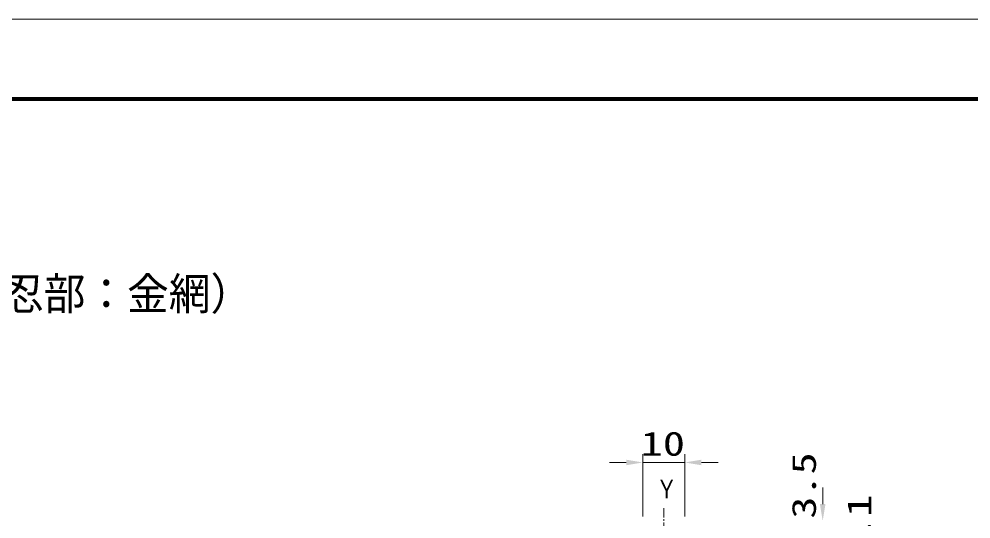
# Model space of a CAD drawing. Units: millimetres, scale not verified. Extents: x -4455 to 4455, y -3150 to 3150.
# Drawn here: x -24 to 2253, y 1953 to 3150 of the extents above; entities that cross this region are included whole.
import ezdxf
from ezdxf.enums import TextEntityAlignment as Align

# ---------------------------------------------------------------- set-up
doc = ezdxf.new("R2010")
doc.units = ezdxf.units.MM
doc.header["$LTSCALE"] = 30
doc.linetypes.add('USER4', pattern=[1.125, 0.75, -0.125, 0.125, -0.125])
doc.layers.add('0-0_10', color=7, linetype='Continuous')
doc.layers.add('0-2_0', color=1, linetype='Continuous', lineweight=18)
doc.layers.add('0-4_1', color=7, linetype='Continuous', lineweight=9)
doc.styles.add('ＭＳ ゴシック', font='')
doc.styles.get('ＭＳ ゴシック').set_extended_font_data('MS Gothic')

msp = doc.modelspace()

# ---------------------------------------------------------------- linework, layer by layer
at = {"layer": '0-2_0'}
for p, q in [((1468.41, 1959.15), (1468.41, 2108.73)), ((1568.41, 1959.15), (1568.41, 2108.73)), ((1428.41, 2088.73), (1388.41, 2088.73)), ((1468.41, 2088.73), (1568.41, 2088.73)), ((1608.41, 2088.73), (1648.41, 2088.73)), ((1898.41, 1989.15), (1898.41, 2029.15))]:
    msp.add_line(p, q, dxfattribs=at)
at = {"layer": '0-2_0', "color": 3}
msp.add_lwpolyline([(-4455, 3150), (4455, 3150), (4455, -3150), (-4455, -3150)], close=True, dxfattribs=at)
at = {"layer": '0-2_0', "color": 7, "lineweight": 9}
for points in [[(-4155, 2962.5), (4155, 2962.5), (4155, -2962.5), (-4155, -2962.5)], [(-4153.13, 2960.62), (4153.13, 2960.62), (4153.13, -2960.62), (-4153.13, -2960.62)], [(-4151.25, 2958.75), (4151.25, 2958.75), (4151.25, -2958.75), (-4151.25, -2958.75)], [(-4149.38, 2956.87), (4149.38, 2956.87), (4149.38, -2956.87), (-4149.38, -2956.87)], [(-4147.5, 2955), (4147.5, 2955), (4147.5, -2955), (-4147.5, -2955)]]:
    msp.add_lwpolyline(points, close=True, dxfattribs=at)
at = {"layer": '0-2_0'}
for points in [[(1428.41, 2095.4), (1468.41, 2088.73), (1428.41, 2082.07)], [(1608.41, 2095.4), (1568.41, 2088.73), (1608.41, 2082.07)], [(1891.74, 1989.15), (1898.41, 1949.15), (1905.07, 1989.15)]]:
    msp.add_solid(points, dxfattribs=at)
at = {"layer": '0-4_1', "color": 4, "linetype": 'USER4', "lineweight": 18}
msp.add_line((1518.41, 1979.15), (1518.41, 1679.15), dxfattribs=at)

# ---------------------------------------------------------------- texts
at = {"layer": '0-0_10', "style": 'ＭＳ ゴシック', "width": 0.95}
msp.add_text('V型\u3000嵩上げ （忍部：金網）', height=76.97, dxfattribs=at).set_placement((-762.53, 2431.07), align=Align.BOTTOM_LEFT)
at = {"layer": '0-2_0', "color": 3, "style": 'ＭＳ ゴシック', "width": 1.35}
msp.add_text('10', height=57.62, dxfattribs=at).set_placement((1463.12, 2087.63), align=Align.BOTTOM_LEFT)
for s, p in [('3.5', (1899.51, 1954.09)), ('16.1', (2031.98, 1800.03))]:
    msp.add_text(s, height=57.62, rotation=90, dxfattribs=at).set_placement(p, align=Align.BOTTOM_LEFT)
at = {"layer": '0-4_1', "color": 4, "style": 'ＭＳ ゴシック', "width": 0.85}
msp.add_text('Ｙ', height=44.43, dxfattribs=at).set_placement((1499.41, 1989.54), align=Align.BOTTOM_LEFT)

doc.saveas('drawing.dxf')
